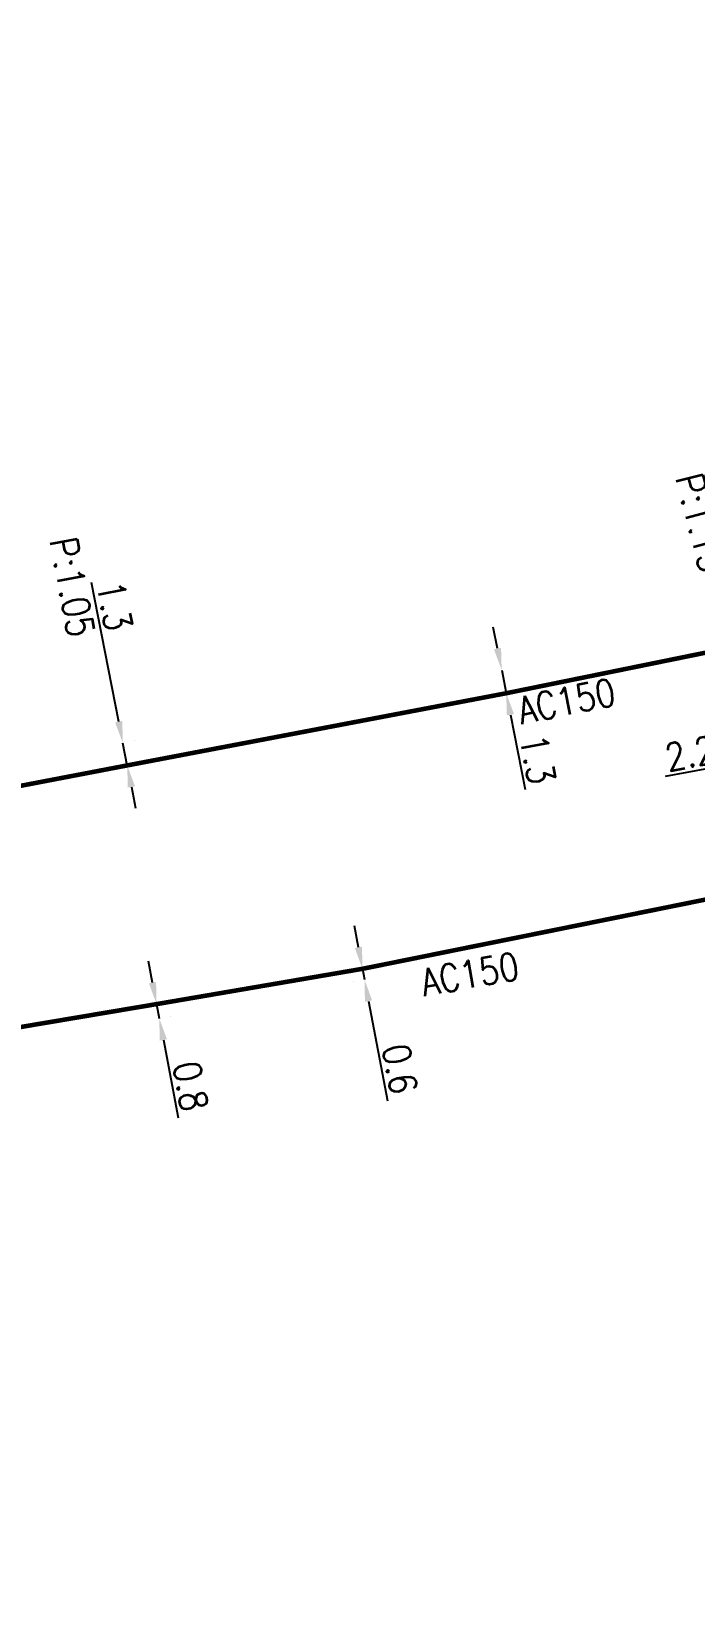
# Model space of a CAD drawing. Header units: millimetres. Extents: x 150998 to 151977, y 126997 to 128005.
# Drawn here: x 151291.6 to 151328, y 127802.6 to 127889.3 of the extents above; entities that cross this region are included whole.
import ezdxf
from ezdxf.enums import TextEntityAlignment as Align

# ---------------------------------------------------------------- set-up
doc = ezdxf.new("R2010")
doc.units = ezdxf.units.MM
doc.header["$PDMODE"] = 34
doc.linetypes.add('L_100_AP', pattern=[14, 10, -1.5, 1, -1.5])
doc.layers.get('DEFPOINTS').update_dxf_attribs({"linetype": 'CONTINUOUS'})
doc.layers.add('L_140', color=3, linetype='CONTINUOUS')
doc.styles.get("Standard").update_dxf_attribs({"font": 'romans.shx', "width": 0.85})
doc.dimstyles.get("Standard").update_dxf_attribs({"dimtxt": 1.5, "dimasz": 1.2, "dimexe": 0.625, "dimexo": 0.625, "dimgap": 0.25, "dimtad": 1, "dimdec": 1, "dimzin": 0, "dimdsep": 46, "dimtxsty": 'Standard', "dimcen": -0.5, "dimadec": 0, "dimazin": 0, "dimtfac": 1, "dimtdec": 1, "dimtmove": 0, "dimatfit": 3, "dimfxl": 0, "dimtolj": 1, "dimtzin": 0, "dimarcsym": 0})

# ---------------------------------------------------------------- blocks, each defined once
blk = doc.blocks.new('*D170')
at = {"layer": 'DEFPOINTS', "color": 0, "linetype": 'Continuous', "transparency": 16777216}
for p in [(151298.478, 127835.845), (151298.627, 127835.059), (151298.627, 127835.059)]:
    blk.add_point(p, dxfattribs=at)
at = {"layer": 'L_140', "color": 0, "linetype": 'Continuous', "lineweight": -2, "transparency": 16777216}
for p, q in [((151298.255, 127837.024), (151298.031, 127838.203)), ((151298.478, 127835.845), (151298.627, 127835.059)), ((151299.092, 127835.961), (151299.092, 127835.961)), ((151299.241, 127835.175), (151299.241, 127835.175)), ((151298.85, 127833.88), (151299.664, 127829.585))]:
    blk.add_line(p, q, dxfattribs=at)
at = {"layer": 'L_140', "color": 0, "linetype": 'Continuous', "transparency": 16777216}
for points in [[(151298.451, 127837.061), (151298.058, 127836.987), (151298.478, 127835.845)], [(151299.047, 127833.917), (151298.654, 127833.843), (151298.627, 127835.059)]]:
    blk.add_solid(points, dxfattribs=at)
at = {"layer": 'L_140', "color": 0, "linetype": 'Continuous', "transparency": 16777216, "insert": (151300.351, 127831.329), "char_height": 1.5, "attachment_point": 5, "rotation": 280.72876}
blk.add_mtext('\\A1;0.8', dxfattribs=at)
blk = doc.blocks.new('*D171')
at = {"layer": 'DEFPOINTS', "color": 0, "linetype": 'Continuous', "transparency": 16777216}
for p in [(151309.79, 127837.785), (151309.901, 127837.195), (151309.901, 127837.195)]:
    blk.add_point(p, dxfattribs=at)
at = {"layer": 'L_140', "color": 0, "linetype": 'Continuous', "lineweight": -2, "transparency": 16777216}
for p, q in [((151309.568, 127838.964), (151309.345, 127840.143)), ((151309.176, 127837.669), (151309.176, 127837.669)), ((151309.79, 127837.785), (151309.901, 127837.195)), ((151309.287, 127837.079), (151309.287, 127837.079)), ((151310.124, 127836.016), (151311.158, 127830.536))]:
    blk.add_line(p, q, dxfattribs=at)
at = {"layer": 'L_140', "color": 0, "linetype": 'Continuous', "transparency": 16777216}
for points in [[(151309.764, 127839.001), (151309.371, 127838.927), (151309.79, 127837.785)], [(151310.32, 127836.053), (151309.927, 127835.979), (151309.901, 127837.195)]]:
    blk.add_solid(points, dxfattribs=at)
at = {"layer": 'L_140', "color": 0, "linetype": 'Continuous', "transparency": 16777216, "insert": (151311.847, 127832.28), "char_height": 1.5, "attachment_point": 5, "rotation": 280.68651}
blk.add_mtext('\\A1;0.6', dxfattribs=at)
blk = doc.blocks.new('*D179')
at = {"layer": 'DEFPOINTS', "color": 0, "linetype": 'Continuous', "transparency": 16777216}
for p in [(151296.627, 127850.194), (151296.627, 127850.194), (151296.866, 127848.967)]:
    blk.add_point(p, dxfattribs=at)
at = {"layer": 'L_140', "color": 0, "linetype": 'Continuous', "lineweight": -2, "transparency": 16777216}
for p, q in [((151296.397, 127851.372), (151294.907, 127859.014)), ((151296.866, 127848.967), (151296.627, 127850.194)), ((151297.24, 127850.313), (151297.24, 127850.313)), ((151297.479, 127849.086), (151297.479, 127849.086)), ((151297.096, 127847.789), (151297.325, 127846.611))]:
    blk.add_line(p, q, dxfattribs=at)
at = {"layer": 'L_140', "color": 0, "linetype": 'Continuous', "transparency": 16777216}
for points in [[(151296.593, 127851.41), (151296.201, 127851.333), (151296.627, 127850.194)], [(151297.292, 127847.827), (151296.899, 127847.751), (151296.866, 127848.967)]]:
    blk.add_solid(points, dxfattribs=at)
at = {"layer": 'L_140', "color": 0, "linetype": 'Continuous', "transparency": 16777216, "insert": (151296.175, 127857.738), "char_height": 1.5, "attachment_point": 5, "rotation": 281.03118}
blk.add_mtext('\\A1;1.3', dxfattribs=at)
blk = doc.blocks.new('*D180')
at = {"layer": 'DEFPOINTS', "color": 0, "linetype": 'Continuous', "transparency": 16777216}
for p in [(151317.438, 127854.21), (151317.438, 127854.21), (151317.688, 127852.934)]:
    blk.add_point(p, dxfattribs=at)
at = {"layer": 'L_140', "color": 0, "linetype": 'Continuous', "lineweight": -2, "transparency": 16777216}
for p, q in [((151317.207, 127855.387), (151316.977, 127856.565)), ((151317.438, 127854.21), (151317.688, 127852.934)), ((151317.919, 127851.756), (151318.725, 127847.645))]:
    blk.add_line(p, q, dxfattribs=at)
at = {"layer": 'L_140', "color": 0, "linetype": 'Continuous', "transparency": 16777216}
for points in [[(151317.404, 127855.426), (151317.011, 127855.349), (151317.438, 127854.21)], [(151318.115, 127851.795), (151317.723, 127851.718), (151317.688, 127852.934)]]:
    blk.add_solid(points, dxfattribs=at)
at = {"layer": 'L_140', "color": 0, "linetype": 'Continuous', "transparency": 16777216, "insert": (151319.419, 127849.304), "char_height": 1.5, "attachment_point": 5, "rotation": 281.09045}
blk.add_mtext('\\A1;1.3', dxfattribs=at)
blk = doc.blocks.new('*D185')
at = {"layer": 'DEFPOINTS', "color": 0, "linetype": 'Continuous', "transparency": 16777216}
for p in [(151333.618, 127849.707), (151337.071, 127843.503), (151335.081, 127841.909)]:
    blk.add_point(p, dxfattribs=at)
at = {"layer": 'L_140', "color": 0, "linetype": 'Continuous', "lineweight": -2, "transparency": 16777216}
for p, q in [((151336.956, 127844.117), (151335.714, 127850.736)), ((151337.009, 127850.343), (151338.188, 127850.564)), ((151334.965, 127842.523), (151333.503, 127850.321)), ((151335.829, 127850.122), (151333.618, 127849.707)), ((151332.438, 127849.486), (151326.416, 127848.356))]:
    blk.add_line(p, q, dxfattribs=at)
at = {"layer": 'L_140', "color": 0, "linetype": 'Continuous', "transparency": 16777216}
for points in [[(151332.401, 127849.682), (151332.475, 127849.289), (151333.618, 127849.707)], [(151336.972, 127850.54), (151337.045, 127850.147), (151335.829, 127850.122)]]:
    blk.add_solid(points, dxfattribs=at)
at = {"layer": 'L_140', "color": 0, "linetype": 'Continuous', "transparency": 16777216, "insert": (151327.79, 127849.631), "char_height": 1.5, "attachment_point": 5, "rotation": 10.62451}
blk.add_mtext('\\A1;2.2', dxfattribs=at)

msp = doc.modelspace()

# ---------------------------------------------------------------- linework, layer by layer
at = {"layer": 'L_140', "linetype": 'L_100_AP', "flags": 128}
msp.add_lwpolyline([(151118.604, 127802.747, 0.25, 0.25, 0), (151120.44, 127803.119, 0.25, 0.25, 0), (151128.746, 127804.632, 0.25, 0.25, 0), (151143.706, 127807.531, 0.25, 0.25, 0), (151155.97, 127809.883, 0.25, 0.25, 0), (151180.915, 127814.373, 0.25, 0.25, 0), (151203.171, 127818.46, 0.25, 0.25, 0), (151203.171, 127818.46, 0.25, 0.25, 0), (151219.261, 127821.536, 0.25, 0.25, 0), (151233.362, 127824.114, 0.25, 0.25, 0), (151250.398, 127827.369, 0.25, 0.25, 0), (151269.422, 127830.687, 0.25, 0.25, 0), (151286.928, 127833.897, 0.25, 0.25, 0), (151298.478, 127835.845, 0.25, 0.25, 0), (151309.79, 127837.785, 0.25, 0.25, 0), (151330.2, 127841.909, 0.25, 0.25, 0), (151334.85, 127843.137, 0.25, 0.25, 0), (151335.579, 127843.318, 0.25, 0.25, 0), (151336.552, 127843.558, 0.25, 0.25, 0), (151337.071, 127843.503, 0.25, 0.25, 0), (151348.416, 127847.818, 0.25, 0.25, 0), (151348.753, 127847.952, 0.25, 0.25, 0), (151349.753, 127848.35, 0.25, 0.25, 0), (151354.182, 127850.299, 0.25, 0.25, 0), (151373.847, 127862.387, 0.25, 0.25, 0), (151384.253, 127870.052, 0.25, 0.25, 0), (151393.779, 127877.222, 0.25, 0.25, 0), (151406.926, 127887.128, 0.25, 0.25, 0), (151420.936, 127897.484, 0.25, 0.25, 0), (151436.607, 127909.369, 0.25, 0.25, 0), (151450.507, 127919.65, 0.25, 0.25, 0), (151463.481, 127929.143, 0.25, 0.25, 0), (151474.677, 127936.227, 0.25, 0.25, 0), (151480.274, 127939.776, 0.25, 0.25, 0), (151490.372, 127946.037, 0.25, 0.25, 0), (151500.39, 127951.622, 0.25, 0.25, 0), (151515.08, 127959.609, 0.25, 0.25, 0), (151529.226, 127967.398, 0.25, 0.25, 0), (151556.34, 127981.129, 0.25, 0.25, 0), (151570.857, 127985.78, 0.25, 0.25, 0), (151579.246, 127987.954, 0.25, 0.25, 0), (151580.599, 127988.319, 0.25, 0.25, 0), (151581.394, 127988.495, 0.25, 0.25, 0), (151581.348, 127988.734, 0.25, 0.25, 0), (151582.371, 127988.949, 0.25, 0.25, 0), (151584.284, 127989.36, 0.25, 0.25, 0), (151584.284, 127989.36, 0.25, 0.25, 0), (151602.989, 127992.775, 0.25, 0.25, 0), (151640.335, 127999.401, 0.25, 0.25, 0), (151643.271, 128000, 0, 0, 0)], format="xyseb", dxfattribs=at)
at = {"layer": 'L_140', "linetype": 'L_100_AP'}
msp.add_lwpolyline([(151387.684, 127889.445, 0.25, 0.25, 0), (151370.327, 127876.152, 0.25, 0.25, 0), (151365.639, 127872.669, 0.25, 0.25, 0), (151360.602, 127869.258, 0.25, 0.25, 0), (151355.528, 127865.829, 0.25, 0.25, 0), (151351.866, 127863.89, 0.25, 0.25, 0), (151344.778, 127860.269, 0.25, 0.25, 0), (151341.228, 127858.715, 0.25, 0.25, 0), (151331.225, 127855.691, 0.25, 0.25, 0), (151317.688, 127852.934, 0.25, 0.25, 0), (151296.866, 127848.967, 0.25, 0.25, 0), (151277.023, 127845.165, 0.25, 0.25, 0)], format="xyseb", dxfattribs=at)

# ---------------------------------------------------------------- texts
at = {"layer": 'L_140', "linetype": 'Continuous', "width": 0.85}
for rotation, p in [(11.51236, (151321.004, 127852.504)), (10.12019, (151315.699, 127837.493))]:
    msp.add_text('AC150', height=1.5, rotation=rotation, dxfattribs=at).set_placement(p, align=Align.MIDDLE)
at = {"layer": 'L_140', "linetype": 'Continuous', "char_height": 1.5, "attachment_point": 9}
for s, insert, rotation in [('\\A1;P:1.15', (151328.37, 127859.437), 284.60431), ('\\A1;P:1.05', (151293.629, 127855.92), 280.77262)]:
    msp.add_mtext(s, dxfattribs=dict(at, insert=insert, rotation=rotation))

# ---------------------------------------------------------------- dimensions: what is measured, and where the dimension line sits
at = {"layer": 'L_140', "linetype": 'Continuous'}
for base, p1, p2, angle, picture, middle in [((151296.6268, 127850.1938), (151296.86598, 127848.9669), (151296.6268, 127850.1938), 281.03118, '*D179', (151295.19339, 127857.54667)), ((151317.438, 127854.21), (151317.688, 127852.934), (151317.438, 127854.21), 281.09045, '*D180', (151318.437, 127849.112)), ((151333.618, 127849.707), (151337.071, 127843.503), (151335.081, 127841.909), 10.62451, '*D185', (151327.974, 127848.648)), ((151309.901, 127837.195), (151309.79, 127837.785), (151309.901, 127837.195), 100.68651, '*D171', (151310.864, 127832.094)), ((151298.627, 127835.059), (151298.478, 127835.845), (151298.627, 127835.059), 100.72876, '*D170', (151299.369, 127831.143))]:
    dim = msp.add_linear_dim(base=base, p1=p1, p2=p2, angle=angle, dimstyle='Standard', dxfattribs=at)
    dim.commit()
    dim.dimension.update_dxf_attribs({"geometry": picture, "text_midpoint": middle, "dimtype": 160})

doc.saveas('drawing.dxf')
